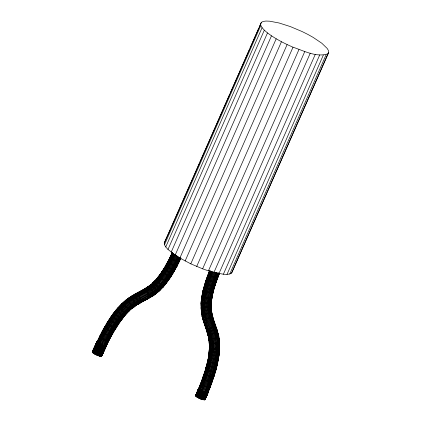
<?xml version="1.0" encoding="UTF-8"?>
<svg xmlns="http://www.w3.org/2000/svg" width="421" height="421" viewBox="0 0 421 421"><rect width="100%" height="100%" fill="white"/><g stroke="black" fill="none" stroke-linecap="round" stroke-linejoin="round"><path stroke-width="0.63" d="M205.427 282.828L206.911 278.365L206.558 278.481L205.195 283.254L209.921 285.254L214.705 286.127L217.857 277.281C216.184 278.476 208.063 275.592 208.653 273.613C204.422 284.433 200.922 295.884 201.254 307.625C201.606 321.96 211.147 334.637 209.405 349.225L209.516 344.083L212.626 343.336L217.152 343.204L219.546 343.794L219.546 349.583L219.088 349.746M209.363 344.21L209.342 349.03L208.284 357.924L218.357 359.671L219.42 349.446L213.915 348.82L209.342 349.03L208.737 354.687L209.074 354.756M207.721 392.104L208.021 392.682L204.98 399.776L201.764 399.461L197.133 397.303C205.316 375.995 215.799 352.566 207.758 329.559C198.486 310.545 201.864 289.259 210.368 270.745M216.699 272.492C212.705 282.317 209.021 292.516 208.327 303.194C207.448 313.792 212.889 323.312 215.236 333.353C219.988 356.155 210.721 378.932 201.764 399.461C209.49 378.505 219.583 356.25 214.615 333.406C212.252 323.333 206.811 313.777 207.7 303.141C208.421 292.416 212.068 282.175 216.099 272.303M219.325 349.698L219.341 346.009M208.127 391.756L210.158 386.652C208.595 388.404 202.48 385.315 200.664 383.589L204.327 373.427L202.538 378.3C204.948 380.584 208.769 381.673 212.073 381.815C216.868 368.065 220.857 353.461 219.004 338.779C216.92 337.753 214.41 338.363 212.221 338.716C208.195 339.073 208.621 343.51 208.416 335.874C210.163 334.09 212.847 333.616 215.236 333.353C221.941 330.064 218.383 356.403 219.141 341.82M211.368 301.373L211.116 303.909L211.316 303.725L210.737 303.515L207.7 303.141L201.127 303.236L201.354 308.198C201.359 306.683 199.97 300.994 202.038 300.383L204.901 287.622L210.479 271.561M201.159 308.093L201.701 297.431L211.826 298.863L211.337 303.794M211.084 307.756L211.689 298.836L212.789 293.079L216.215 281.738L214.705 286.127M213.605 376.242L212.126 381.331L204.632 399.913C213.1 378.105 223.54 354.187 216.831 330.448C213.821 321.002 209.474 311.393 210.905 301.231C211.989 291.621 215.21 282.417 218.846 273.513M211.237 307.635L211.316 303.725M157.454 292.158L159.764 290.49L163.006 287.069L159.948 283.512L155.77 280.307L155.375 280.307L152.702 283.159L154.933 280.881M219.436 343.678C219.462 356.766 216.268 369.606 211.858 381.858M211.553 271.561C208.121 279.991 205.111 288.669 203.738 297.694C201.122 310.493 206.753 322.607 210.247 334.584C214.605 356.271 205.569 377.779 197.133 397.303L196.575 396.908C204.022 377.274 213.979 356.313 209.747 334.832C206.185 322.76 200.596 310.53 203.227 297.626C204.606 288.527 207.637 279.776 211.095 271.277M219.104 352.777L219.546 343.794L219.004 338.779M201.085 303.362L201.338 300.41M202.038 300.383C199.37 317.302 211.642 332.037 210.053 348.877C208.942 365.56 202.585 381.305 196.133 396.529L196.575 396.908L199.728 390.293L198.449 388.941L200.696 383.315L201.059 383.173M219.146 273.487C215.499 282.417 212.268 291.648 211.184 301.283C209.937 310.766 213.379 319.934 216.578 328.669L215.936 327.517L213.542 327.291L210.379 328.075L207.406 329.885L206.764 331.117L208.584 336.947M213.489 290.011L211.826 298.863L211.721 297.663M209.495 348.972C208.337 365.391 202.222 380.979 195.639 395.893L196.133 396.529C203.906 375.679 214.736 352.74 207.121 330.211C203.001 319.871 200.101 308.64 202.08 297.473C203.459 288.364 206.437 279.581 209.89 271.066M210.695 351.74L219.299 352.687L218.909 356.045L209.874 354.798L210.442 348.846M202.233 303.052L202.775 297.568M213.384 271.934C209.332 281.881 205.753 292.216 205.043 303.015C204.106 313.871 209.532 323.665 212.016 333.932C216.836 356.282 206.764 377.984 199.312 398.503C208.137 378.384 217.21 356.119 212.663 333.758C210.216 323.544 204.78 313.824 205.706 303.031C206.416 292.321 209.974 282.07 213.994 272.203M218.915 354.408L218.936 356.055M131.215 308.404L131.762 308.482C135.788 307.02 136.425 304.53 134.252 301.347C133.131 299.736 131.784 297.552 129.626 297.421L125.616 300.326L125.353 300.931L126.384 300.157M201.406 300.515L201.701 297.431M201.754 299.336L201.901 298.1M212.484 316.734L211.995 314.94C211.431 311.651 203.785 314.161 202.169 316.182L203.964 322.507C202.848 318.986 212.81 315.871 213.289 319.723M208.284 357.924L208.737 354.687M218.252 359.008L218.536 357.229M218.873 356.055L217.552 363.544L212.626 362.781L207.579 361.413L208.569 357.903M216.436 327.885L218.225 334.574L218.246 334.121M201.67 297.431L203.075 290.674L201.643 297.426M212.826 271.587C208.753 281.644 205.069 292.085 204.395 303.004C203.448 313.934 208.869 323.802 211.389 334.127C216.047 356.266 206.353 377.921 198.523 398.113L201.827 391.43L206.011 392.856L208.021 392.682L205.064 399.408L208 392.519L205.09 399.592L210.284 386.983M211.621 298.842L212.189 295.858M212.421 294.663L212.647 293.469M211.768 298.857L212.894 292.953M217.652 362.123L217.552 363.544M217.904 360.86L218.157 359.602M207.579 361.413L208.369 357.887M208 360.739L208.227 359.608M213.415 319.423C211.4 312.819 210.411 305.662 211.689 298.836M205.543 297.947L205.401 294.947L202.243 294.211L202.954 290.7M203.753 322.307L202.169 316.182M207.564 361.323L206.674 365.212L213.552 367.333L216.562 367.686L217.536 363.455M206.674 365.212L207.685 361.307M216.562 366.87L217.257 363.965M215.91 348.93L216.62 345.999L215.931 343.162M202.006 312.84C200.501 310.598 206.921 310.319 208.574 310.193C208.648 297.505 211.921 284.912 217.031 273.245M212.947 293.016L208.642 292.427L202.964 290.806L203.911 286.922L204.532 286.869M203.232 290.043L206.695 278.407M203.438 290.037L203.922 288.132M212.91 293.058L214.521 285.58M121.885 303.994L122.011 303.515L122.669 303.604L124.637 304.962L127.384 307.772L129.021 310.298L129.084 310.956L125.669 314.508L125.358 314.44M172.315 273.429L172.689 273.871L170.616 277.197L168.658 276.171L162.032 271.566L163.911 268.545L164.427 268.64M170.616 277.197L170.221 276.765M118.685 323.202L117.612 324.907L109.26 319.36L113.691 312.977L121.895 319.171L113.475 332.195L111.786 331.732L107.913 329.685L104.566 327.096L105.15 327.054M128.979 298.226L129.626 297.421M216.215 367.333L216.557 367.549L215.352 372.08L211.721 371.617L205.543 369.301L206.627 365.133L206.995 365.028M205.543 369.301L206.664 365.075M204.522 372.806L206.79 365.039M215.405 371.164L215.915 369.306M215.352 372.08L216.557 367.549M159.764 290.49L159.691 289.38L158.217 287.159L153.849 283.133L152.86 282.891L149.965 285.533C155.702 280.928 160.133 274.95 163.937 268.709C169.621 259.068 163.448 270.161 162.232 271.787C156.507 282.254 146.582 289.374 135.799 294.053C113.575 306.172 102.85 330.685 92.488 352.445C94.914 354.566 98.335 356.476 101.614 356.129L106.297 345.778L101.719 355.945M213.763 289.548L212.784 289.722L209.495 289.069L204.043 287.185L205.216 282.859M213.768 289.701L214.726 285.738M209.547 275.139L210.789 271.061M213.805 376.406L213.905 376.763L213.273 376.869L210.268 376.311L204.301 373.848L205.674 369.075M205.116 371.532L205.695 369.67M214.163 375.253L215.231 371.785M213.905 376.763L215.357 371.906M202.438 391.698L200.133 398.861C208.59 378.426 218.015 356.161 213.321 333.611C210.9 323.449 205.464 313.792 206.374 303.062C207.085 292.427 210.626 282.254 214.615 272.461M203.059 391.951L200.749 399.103C209.269 378.563 218.704 356.161 213.973 333.49C211.584 323.381 206.148 313.777 207.043 303.099C207.753 292.532 211.279 282.428 215.242 272.697M212.058 271.845C208.027 281.817 204.448 292.185 203.785 302.999C202.822 314.008 208.232 323.954 210.795 334.348C215.594 356.403 205.285 377.669 198.338 398.013L201.243 391.151L199.728 390.293M205.074 283.117L209.342 271.403M214.92 285.143L218.973 274.05M204.906 392.582L202.533 399.682C209.4 383.52 216.041 366.749 217.131 349.035C218.467 334.258 210.9 320.881 208.295 306.788L203.753 306.993L201.101 307.746L201.422 312.424M200.185 390.577L197.791 397.708L200.691 390.862M202.569 378.437L204.196 373.49M203.743 375.732L204.343 373.98M212.073 381.815L213.921 376.548M205.48 392.735L203.054 399.803C212.063 378.121 222.172 353.966 215.557 330.19C212.558 320.76 208.206 311.177 209.637 301.031C210.737 291.221 214.089 281.849 217.804 272.766M211.531 311.235L211.284 307.398L208.295 306.788M207.7 303.141L208.5 300.889L208.179 298.315M199.007 389.762L196.465 396.814L199.333 390.02M216.247 281.87C213.052 282.275 208.958 280.728 206.506 278.586L208.295 273.761M216.194 281.975L217.878 277.428M200.664 383.589L202.733 378.116M201.27 382.605L202.738 378.637M210.084 387.194L212.237 381.494L211.931 381.147M210.226 387.104L212.237 381.494M218.72 272.903C214.747 282.68 211.074 292.827 210.384 303.446C209.511 313.987 214.952 323.491 217.278 333.49C222.293 356.429 212.268 378.937 204.348 399.95L207.29 393.003M218.288 272.85C214.321 282.628 210.647 292.763 209.958 303.378C209.084 313.913 214.531 323.412 216.852 333.406C221.846 356.366 211.889 378.937 203.843 399.929L206.927 392.988M172.268 252.516L173.515 253.958L176.162 255.5C171.61 265.241 166.6 274.934 159.454 283.059C152.576 291.2 142.114 294.442 133.504 300.231C115.296 313.524 104.85 334.716 96.783 355.166C106.466 334.458 116.506 311.614 136.672 298.989C146.308 293.858 156.712 289.011 163.106 279.712C168.642 272.34 172.899 264.12 176.773 255.784M110.886 335.753L111.218 336.268L108.76 340.994C105.455 340.742 101.777 338.842 99.614 336.321L102.498 331.332L97.146 341.931L92.488 352.445L92.278 351.898L97.435 341.326C96.435 342.747 100.44 344.078 101.529 344.841L97.398 355.413C107.034 334.848 116.975 312.124 137.004 299.573C146.729 294.416 157.18 289.49 163.632 280.118C169.2 272.703 173.489 264.435 177.383 256.047M203.685 392.188L200.959 399.187L204.306 392.398M116.149 327.133L115.701 328.412L114.512 328.017L109.749 325.27L106.934 323.06L107.471 323.107M174.457 254.579C169.947 264.178 165.037 273.787 157.975 281.791C151.902 288.901 142.993 292.374 135.094 296.942C114.77 309.819 103.713 332.748 94.999 354.298C104.803 333.306 115.038 310.13 135.515 297.394C144.156 292.558 153.765 288.559 159.964 280.454C166.227 272.74 170.81 263.856 174.994 254.889M178.325 257.031C174.436 265.346 170.168 273.555 164.622 280.902C158.049 290.427 147.476 295.542 137.551 300.762C118.075 313.235 107.608 335.327 99.172 356.013C108.613 335.937 118.201 313.645 137.756 301.347C147.787 296.089 158.428 290.874 165.069 281.265C170.663 273.866 174.968 265.593 178.883 257.215M195.818 396.187L198.749 389.52L195.728 396.04L200.838 383.226M206.011 392.856L203.232 399.839L206.495 392.94M207.958 392.814L204.98 399.776L210.263 386.831M173.957 254.263C169.458 263.846 164.564 273.44 157.512 281.428C151.455 288.527 142.551 291.985 134.673 296.547C114.291 309.44 103.261 332.427 94.451 353.987L99.224 343.604M208.258 274.029L209.605 270.656M208.363 274.208L209.711 270.845M217.678 277.639L219.367 273.424M217.82 277.555L219.578 273.192M174.436 269.782L174.783 270.271L172.568 273.945L167.816 271.519L163.911 268.545M108.681 340.552L101.361 356.25L106.318 345.936L101.614 356.129L108.786 340.736L106.26 346.062L103.871 345.788L99.693 356.134C109.081 336.247 118.533 314.113 137.909 301.91C148.055 296.616 158.764 291.295 165.479 281.596C171.115 274.139 175.457 265.804 179.409 257.357M198.47 389.104L195.639 395.893L198.512 388.809L195.839 395.398L198.88 388.646L197.002 393.098M195.633 395.829L198.512 388.809L195.718 395.461M142.877 290.448L143.44 289.637L150.213 285.185L151.692 285.533L155.112 288.99L156.338 291.1L156.765 292.716L156.475 293.337L153.139 295.779L152.286 295.847M175.568 255.2C171.037 264.888 166.058 274.534 158.954 282.617C152.102 290.722 141.666 293.926 133.094 299.71C114.712 313.024 104.487 334.416 95.967 354.798L100.924 344.546M134.278 294.984L134.42 294.647L131.784 296.168C135.141 294.011 140.593 303.341 136.578 304.63M207.59 392.977L204.732 399.897L207.811 392.914M172.805 253.379C168.295 262.983 163.39 272.592 156.323 280.597C150.255 287.706 141.34 291.179 133.446 295.747C113.028 308.604 102.229 331.664 93.136 353.077C102.961 331.985 113.275 308.73 133.841 295.942C142.424 291.127 152.018 287.175 158.17 279.107C164.4 271.429 168.963 262.583 173.126 253.658M177.994 256.289C173.341 266.24 168.2 276.134 160.89 284.428C153.923 292.716 143.35 296.089 134.578 301.92C116.643 314.955 106.787 335.916 98.409 355.782L103.319 345.594L103.871 345.788M173.515 253.958C169.016 263.53 164.127 273.118 157.075 281.107C151.023 288.196 142.124 291.648 134.252 296.21C113.781 309.072 103.034 332.185 93.799 353.577L98.73 343.289M180.046 258.078C175.873 267.472 170.494 276.244 164.59 284.622C157.307 292.795 147.703 298.047 138.062 302.931C119.206 314.982 109.586 336.542 100.982 356.298C110.507 336.195 120.069 313.277 140.535 301.941C160.259 294.479 172.263 276.586 180.404 258.11M198.449 388.941L195.607 395.645L198.512 388.809M97.325 342.157L92.804 352.793L97.577 342.41M158.917 276.802L158.58 276.455L164.137 280.518L166.369 278.518L167.642 275.539M104.855 346.067L100.477 356.271L105.271 346.146M105.624 346.188L101.266 356.261L105.913 346.188M102.377 353.751L101.598 355.55L106.197 345.583L101.687 355.698M205.401 294.947L206.685 291.974M195.965 395.34L198.88 388.646M99.761 343.925L95.183 354.398L100.33 344.241M101.529 344.841L102.14 345.115L97.604 355.498L102.735 345.367L103.319 345.594M164.258 242.959L261.383 22.318L263.199 21.434L265.967 21.05L269.608 21.187L279.039 22.976L290.353 26.586L302.183 31.586L307.846 34.417L313.108 37.364L321.807 43.231L327.228 48.473L328.491 50.662L328.722 52.462L231.592 273.103L229.782 273.987L227.014 274.371L223.372 274.234L213.942 272.445L208.437 270.845L202.627 268.835L190.792 263.835L179.872 258.057L175.173 255.089L168 249.448L165.753 246.948L164.49 244.759L164.258 242.959L170.342 229.577M170.868 228.377L190.134 184.519M190.66 183.319L199.37 163.495M199.896 162.295L209.926 139.467M210.453 138.262L219.162 118.438M219.688 117.238L229.719 94.409M230.245 93.209L238.954 73.386M239.481 72.18L249.511 49.352M250.037 48.152L258.747 28.328M259.273 27.128L261.383 22.318M164.49 244.759L260.815 25.492L260.583 23.687M165.753 246.948L262.078 27.675L260.815 25.492M168 249.448L264.325 30.18L262.078 27.675M171.173 252.19L267.498 32.922L264.325 30.18M175.173 255.089L271.492 35.817L267.498 32.922M179.872 258.057L276.197 38.785L271.492 35.817M185.135 261.004L281.454 41.732L276.197 38.785M190.792 263.835L287.117 44.568L281.454 41.732M196.686 266.472L293.011 47.205C303.951 50.82 316.292 57.63 327.917 53.83L328.722 52.462M202.627 268.835L298.952 49.562M208.437 270.845L304.762 51.572M213.942 272.445L310.261 53.172M218.967 273.587L315.292 54.314M223.372 274.234L319.697 54.967M227.014 274.371L323.333 55.098M229.782 273.987L326.107 54.719M231.592 273.103L327.917 53.83M104.387 345.946L99.866 356.177C110.081 335.99 119.575 312.414 140.546 300.973C160.106 293.621 171.842 275.75 179.883 257.468M131.762 308.482C132.852 305.457 128.773 301.257 125.821 300.262L121.869 303.773M97.898 342.683L93.246 353.172L98.288 342.978M113.475 332.195L110.86 336.421L105.466 334.106L102.729 332.248L102.182 331.395M176.873 265.851L177.009 266.167L174.447 270.382L169.147 267.898L166.416 266.03L165.958 265.188M206.137 396.245L207.906 392.325L205.059 399.345L204.88 399.05M100.003 336.121L92.315 352.145L97.146 341.931M97.046 341.736L92.304 352.082L99.798 336.147M92.994 351.014L94.562 347.593M95.083 346.457L96.651 343.036M92.278 351.898L97.083 341.452L92.388 351.714L96.951 341.941L92.736 351.582M101.698 355.761L106.297 345.778M158.954 282.617L159.964 280.454L162.043 278.891M179.157 261.33L176.962 266.267C174.405 266.04 168.337 263.409 168.247 261.309M172.331 252.384L170.021 257.247L171.289 258.641L175.131 260.794L178.883 261.915L180.851 258.378M170.047 257.405L172.473 252.29M170.147 257.594L172.384 252.889M172.557 253.121C166.911 265.141 160.638 277.497 149.923 285.806M178.883 261.915L180.735 258.01M179.093 261.878L180.909 258.047M167.879 261.483L170.216 257.052L167.911 261.625M178.872 261.899C174.415 270.877 169.474 279.797 162.617 287.196M176.836 266.325L179.262 261.525M99.645 336.468L102.303 331.343M108.429 341.089C114.07 330.169 120.248 319.244 129.105 310.577C137.925 301.604 150.955 298.784 159.901 289.995M108.629 341.063L111.181 336.132M165.806 265.304L167.926 261.383M165.848 265.43L168.053 261.325M165.963 265.593L170.705 257.02M174.636 270.393L176.978 266.025M111.355 335.442L111.928 334.411M112.496 333.379L113.349 331.837M111.176 336.363L113.512 332.116M102.135 331.485L104.597 327.017M102.171 331.622L104.708 326.985M102.282 331.795L104.892 326.996M163.89 268.603L165.842 265.225M172.568 273.945L174.741 270.15M112.802 314.613L115.854 310.23L123.274 316.092L123.79 316.745L119.927 321.87L125.732 314.455L121.58 309.988L123.106 307.367L125.579 305.82M114.291 330.232L114.917 329.169M113.365 332.227C117.643 324.838 122.279 317.529 128.405 311.514M104.566 327.096L109.355 319.334L109.734 319.497M104.608 327.212L111.612 316.045L118.206 307.609L121.58 309.988M106.06 325.012L110.465 317.971M104.724 327.375C111.233 316.018 118.985 304.92 129.91 297.4M153.139 295.779C154.549 292.758 150.413 286.206 147.139 287.601L149.492 285.88M164.011 268.53L160.811 273.708L162.043 271.529M106.934 323.06L109.355 319.334M162.916 270.587L163.548 269.577M170.531 277.186L172.636 273.766M109.26 319.36L111.597 315.997L111.102 317.024M170.563 277.071L164.7 285.075L164.29 284.864M170.626 277.16C169.105 279.481 167.537 281.907 165.679 283.554M155.781 279.939L162.127 271.54M146.382 299.342L147.529 298.731C151.592 297.347 147.129 289.027 143.44 289.637M137.488 304.53C143.756 303.394 139.035 293.2 134.609 294.374L147.718 287.09M111.597 315.997L119.864 321.849L123.758 316.66L129.126 310.798M111.533 315.982L113.712 312.971M150.976 285.185L152.576 284.28L153.523 282.975M158.738 276.634L160.138 274.729L158.622 276.518M166.448 282.586L167.111 281.691M120.085 321.181L120.838 320.176M122.721 317.666L124.605 315.329M121.895 319.171L123.79 316.745M113.865 313.145L115.854 310.23M155.496 284.328L153.412 286.954L154.223 285.475L152.576 284.28M164.7 285.075L166.684 282.654L164.137 280.518M118.396 307.677L122.395 303.509M158.601 276.444L155.438 280.602M155.77 280.307L158.859 276.581M156.675 279.118L157.501 278.123M162.627 286.385L166.142 282.154M115.817 310.261L122.011 303.515M115.843 310.345L118.206 307.609M117.022 309.209L119.78 306.183M164.59 284.622L164.837 284.97L163.006 287.19M162.943 287.254L164.837 284.97M118.096 307.94L122.174 303.478M118.233 308.161L119.896 306.43M155.444 280.249L152.749 282.991M153.17 282.917L154.081 281.991M159.37 290.501L162.943 286.896M163.006 287.069L159.596 290.527L156.017 293.405M128.594 311.056L129.084 310.956M130.542 309.335L131.515 308.477M121.906 303.609L125.616 300.326M128.815 311.087C137.672 301.941 150.881 299.126 159.917 290.222M128.979 311.056L132.11 308.277M159.869 290.39L156.27 293.405M133.047 307.33L137.704 304.346M131.968 308.414L135.299 305.899M125.474 300.462L129.389 297.515M125.384 300.668L132.736 295.579L144.04 289.474M147.282 287.359L150.418 285.117M150.671 285.117L143.014 290.106L134.994 294.342M148.487 286.859L149.444 286.154M153.097 295.542L155.528 293.763M152.897 295.874L156.628 293.195M129.2 297.684L132.431 295.616M129.515 297.879L131.126 296.842M135.983 305.278L139.272 303.315M152.613 295.9L139.846 303.015M148.203 298.731L153.333 295.605M131.952 295.91L135.13 294.053M137.225 304.646L140.114 302.957M134.846 294.174L143.724 289.516M140.072 302.673L141.219 302.067M148.718 298.41L139.593 303.273L139.877 303.152M210.247 334.584L210.042 331.401C212.252 330.548 215.136 329.422 217.325 330.795L218.278 334.337M208.574 310.193L211.458 310.73L212.189 314.466M208.99 308.551L210.805 308.819L211.263 310.593L210.705 307.088M216.62 345.999L219.304 346.394L219.42 349.446M208.8 354.687L209.874 354.798M208.5 300.889L211.184 301.283M102.14 345.115L102.735 345.367M287.117 44.568L293.011 47.205M201.243 391.151L201.827 391.43M202.754 317.134L202.269 316.824L201.459 312.077M120.669 305.599L123.106 307.367M206.806 331.38L207.437 331.985L204.253 322.675M157.528 278.686L159.964 280.454M166.369 278.518L168.658 280.086L168.211 279.728M209.295 344.331L209.426 344.567L209.142 341.331M208.663 328.917L210.042 331.401M213.279 318.655L216.615 328.385M203.622 321.539L206.937 331.195M203.58 321.818L206.937 331.611M216.568 328.122L217.489 331.259M216.226 327.685L217.273 330.953M216.626 329.538L217.147 331.238M207.148 331.816L208.106 335.237M206.8 330.832L208.279 336.126L209.316 344.452M206.764 331.117L208.379 336.774M212.037 314.055L213.452 319.144M202.117 316.413L203.627 322.076M217.115 330.606L218.804 338.637L219.304 346.394M218.125 333.921L219.078 339.289M201.396 312.256L202.154 316.629M209.337 341.463L209.453 342.747M211.137 308.367L211.337 310.809M201.101 307.746L201.533 312.577"/></g></svg>
